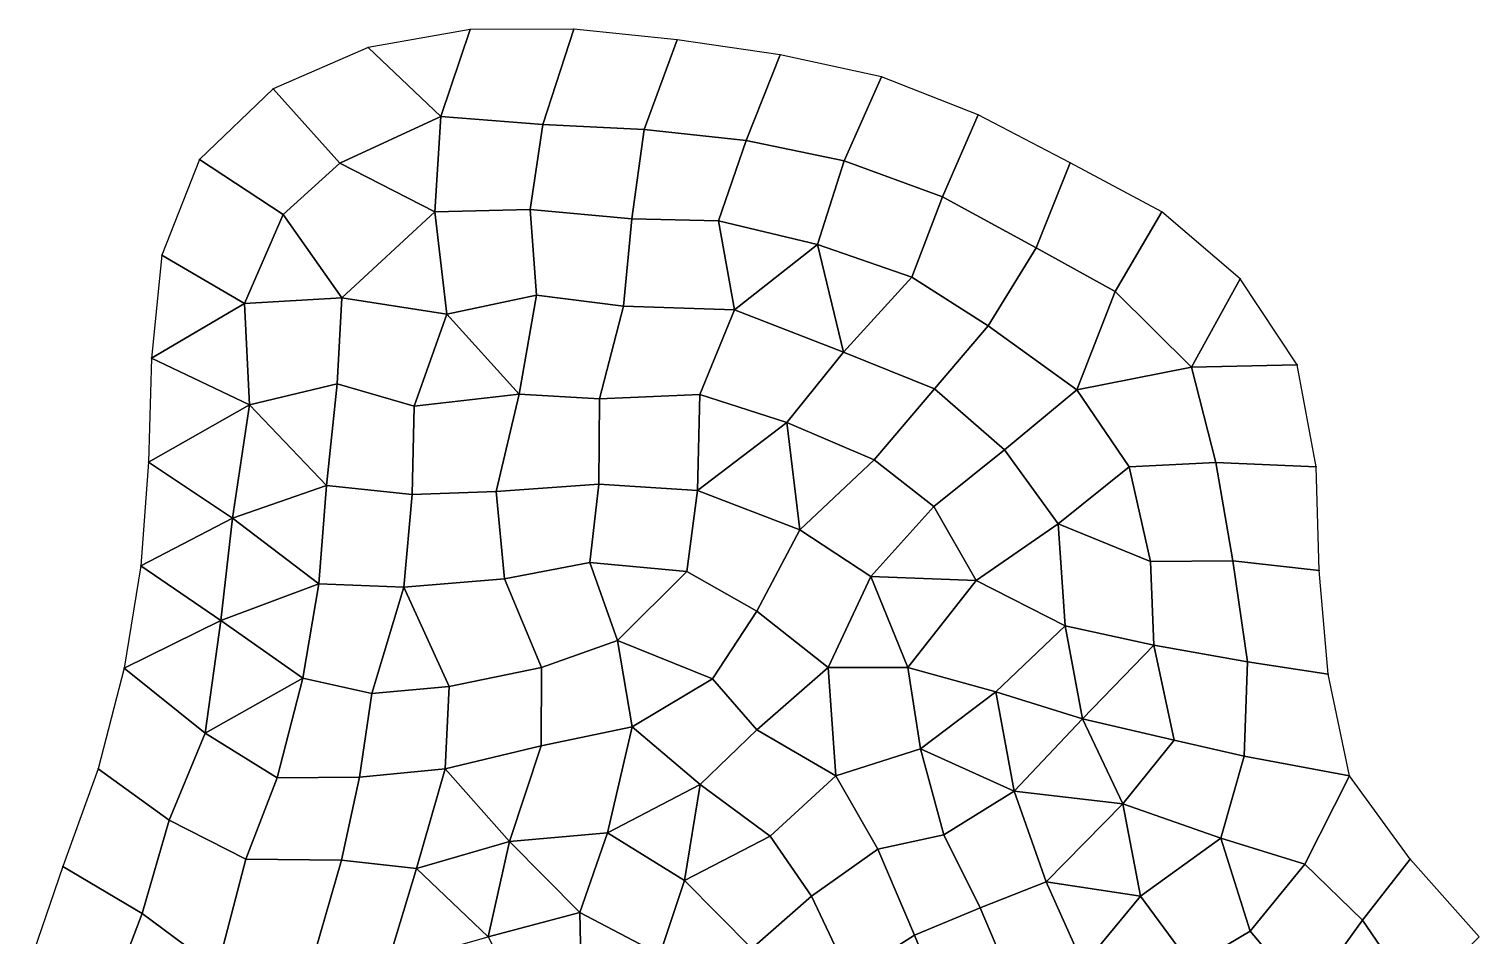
# Model space of a CAD drawing. Extents: x 380827 to 407438, y 6452886 to 6483357.
# Drawn here: x 383932 to 385605, y 6459129 to 6460175 of the extents above; entities that cross this region are included whole.
import ezdxf

# ---------------------------------------------------------------- set-up
doc = ezdxf.new("R2010")
doc.units = 0
for name, color, linetype in [('MESH_BOUND', 25, 'CONTINUOUS'), ('MESH_ELEMS', 18, 'CONTINUOUS'), ('MESH_NODES', 18, 'CONTINUOUS')]:
    doc.layers.add(name, color=color, linetype=linetype)

msp = doc.modelspace()

# ---------------------------------------------------------------- linework, layer by layer
at = {"layer": 'MESH_BOUND', "color": 25}
for points in [[(384441.248, 6460174.41, -0.75), (384323.404, 6460153.69, -0.44)], [(384560.878, 6460174.91, -1.083), (384441.248, 6460174.41, -0.75)], [(384680.066, 6460162.29, 0.11), (384560.878, 6460174.91, -1.083)], [(384798.738, 6460145.27, -0.082), (384680.066, 6460162.29, 0.11)], [(384323.404, 6460153.69, -0.44), (384214.061, 6460105.79, -1.159)], [(384915.762, 6460119.59, -0.001), (384798.738, 6460145.27, -0.082)], [(384214.061, 6460105.79, -1.159), (384128.868, 6460024.37, -3.836)], [(385027.209, 6460075.97, -0.021), (384915.762, 6460119.59, -0.001)], [(385133.516, 6460020.54, 0.013), (385027.209, 6460075.97, -0.021)], [(384128.868, 6460024.37, -3.836), (384085.388, 6459914.03, -2.044)], [(385239.283, 6459964.1, -0.026), (385133.516, 6460020.54, 0.013)], [(385329.66, 6459886.8, -0.244), (385239.283, 6459964.1, -0.026)], [(384085.388, 6459914.03, -2.044), (384073.42, 6459795.2, -1.315)], [(385395.359, 6459787.36, -0.063), (385329.66, 6459886.8, -0.244)], [(384073.42, 6459795.2, -1.315), (384070.275, 6459675.35, -0.42)], [(385417.231, 6459669.97, -0.039), (385395.359, 6459787.36, -0.063)], [(384070.275, 6459675.35, -0.42), (384061.275, 6459555.83, -0.383)], [(385420.787, 6459550.13, 0.004), (385417.231, 6459669.97, -0.039)], [(384061.275, 6459555.83, -0.383), (384042.146, 6459437.54, -0.308)], [(385431.049, 6459430.78, 0.038), (385420.787, 6459550.13, 0.004)], [(384042.146, 6459437.54, -0.308), (384012.229, 6459321.57, -0.126)], [(385455.533, 6459313.57, 0.052), (385431.049, 6459430.78, 0.038)], [(384012.229, 6459321.57, -0.126), (383971.305, 6459208.96, -0.053)], [(385525.568, 6459217.49, 0.031), (385455.533, 6459313.57, 0.052)], [(383971.305, 6459208.96, -0.053), (383932.271, 6459095.64, -0.045)], [(385605.115, 6459127.94, 0.011), (385525.568, 6459217.49, 0.031)]]:
    msp.add_polyline3d(points, dxfattribs=at)
at = {"layer": 'MESH_ELEMS', "color": 178}
for points in [[(384441.248, 6460174.41, -0.75), (384323.404, 6460153.69, -0.44), (384407.474, 6460074, -11.438), (384441.248, 6460174.41, -0.75)], [(384407.474, 6460074, -11.438), (384525.15, 6460064.77, -11.152), (384560.878, 6460174.91, -1.083), (384441.248, 6460174.41, -0.75)], [(384525.15, 6460064.77, -11.152), (384642.105, 6460059.02, -11.362), (384680.066, 6460162.29, 0.11), (384560.878, 6460174.91, -1.083)], [(384642.105, 6460059.02, -11.362), (384759.511, 6460046.37, -10.314), (384798.738, 6460145.27, -0.082), (384680.066, 6460162.29, 0.11)], [(384214.061, 6460105.79, -1.159), (384290.971, 6460020.21, -10.99), (384407.474, 6460074, -11.438), (384323.404, 6460153.69, -0.44)], [(384759.511, 6460046.37, -10.314), (384872.71, 6460022.97, -4.718), (384915.762, 6460119.59, -0.001), (384798.738, 6460145.27, -0.082)], [(384128.868, 6460024.37, -3.836), (384225.375, 6459960.77, -10.972), (384290.971, 6460020.21, -10.99), (384214.061, 6460105.79, -1.159)], [(384872.71, 6460022.97, -4.718), (384986.336, 6459981.39, -5.848), (385027.209, 6460075.97, -0.021), (384915.762, 6460119.59, -0.001)], [(384407.474, 6460074, -11.438), (384290.971, 6460020.21, -10.99), (384400.514, 6459964.01, -8.235), (384407.474, 6460074, -11.438)], [(384400.514, 6459964.01, -8.235), (384510.594, 6459966.64, -7.861), (384525.15, 6460064.77, -11.152), (384407.474, 6460074, -11.438)], [(384986.336, 6459981.39, -5.848), (385094.154, 6459922.54, -4.707), (385133.516, 6460020.54, 0.013), (385027.209, 6460075.97, -0.021)], [(384510.594, 6459966.64, -7.861), (384627.673, 6459955.86, -8.748), (384642.105, 6460059.02, -11.362), (384525.15, 6460064.77, -11.152)], [(384627.673, 6459955.86, -8.748), (384727.791, 6459953.63, -10.405), (384759.511, 6460046.37, -10.314), (384642.105, 6460059.02, -11.362)], [(384727.791, 6459953.63, -10.405), (384841.783, 6459926.49, -11.467), (384872.71, 6460022.97, -4.718), (384759.511, 6460046.37, -10.314)], [(384085.388, 6459914.03, -2.044), (384180.946, 6459858.29, -11.464), (384225.375, 6459960.77, -10.972), (384128.868, 6460024.37, -3.836)], [(384841.783, 6459926.49, -11.467), (384950.891, 6459888.68, -11.805), (384986.336, 6459981.39, -5.848), (384872.71, 6460022.97, -4.718)], [(384225.375, 6459960.77, -10.972), (384293.276, 6459864.77, -7.404), (384400.514, 6459964.01, -8.235), (384290.971, 6460020.21, -10.99)], [(385094.154, 6459922.54, -4.707), (385185.305, 6459872.01, -8.822), (385239.283, 6459964.1, -0.026), (385133.516, 6460020.54, 0.013)], [(384950.891, 6459888.68, -11.805), (385038.891, 6459832.66, -11.417), (385094.154, 6459922.54, -4.707), (384986.336, 6459981.39, -5.848)], [(384225.375, 6459960.77, -10.972), (384180.946, 6459858.29, -11.464), (384293.276, 6459864.77, -7.404), (384225.375, 6459960.77, -10.972)], [(384400.514, 6459964.01, -8.235), (384293.276, 6459864.77, -7.404), (384414.322, 6459846.04, -4.985), (384400.514, 6459964.01, -8.235)], [(384414.322, 6459846.04, -4.985), (384517.661, 6459868.01, -6.013), (384510.594, 6459966.64, -7.861), (384400.514, 6459964.01, -8.235)], [(384517.661, 6459868.01, -6.013), (384618.097, 6459855.29, -6.551), (384627.673, 6459955.86, -8.748), (384510.594, 6459966.64, -7.861)], [(384618.097, 6459855.29, -6.551), (384746.24, 6459850.99, -6.959), (384727.791, 6459953.63, -10.405), (384627.673, 6459955.86, -8.748)], [(385185.305, 6459872.01, -8.822), (385273.495, 6459785.04, -8.613), (385329.66, 6459886.8, -0.244), (385239.283, 6459964.1, -0.026)], [(384841.783, 6459926.49, -11.467), (384727.791, 6459953.63, -10.405), (384746.24, 6459850.99, -6.959), (384841.783, 6459926.49, -11.467)], [(384841.783, 6459926.49, -11.467), (384746.24, 6459850.99, -6.959), (384871.759, 6459802, -6.552), (384841.783, 6459926.49, -11.467)], [(384950.891, 6459888.68, -11.805), (384841.783, 6459926.49, -11.467), (384871.759, 6459802, -6.552), (384950.891, 6459888.68, -11.805)], [(385038.891, 6459832.66, -11.417), (385141.265, 6459758.87, -11.392), (385185.305, 6459872.01, -8.822), (385094.154, 6459922.54, -4.707)], [(384085.388, 6459914.03, -2.044), (384073.42, 6459795.2, -1.315), (384180.946, 6459858.29, -11.464), (384085.388, 6459914.03, -2.044)], [(384871.759, 6459802, -6.552), (384976.869, 6459759.97, -7.027), (385038.891, 6459832.66, -11.417), (384950.891, 6459888.68, -11.805)], [(385185.305, 6459872.01, -8.822), (385141.265, 6459758.87, -11.392), (385273.495, 6459785.04, -8.613), (385185.305, 6459872.01, -8.822)], [(385329.66, 6459886.8, -0.244), (385273.495, 6459785.04, -8.613), (385395.359, 6459787.36, -0.063), (385329.66, 6459886.8, -0.244)], [(384180.946, 6459858.29, -11.464), (384073.42, 6459795.2, -1.315), (384186.768, 6459741.33, -11.568), (384180.946, 6459858.29, -11.464)], [(384186.768, 6459741.33, -11.568), (384287.722, 6459765.64, -7.998), (384293.276, 6459864.77, -7.404), (384180.946, 6459858.29, -11.464)], [(384287.722, 6459765.64, -7.998), (384376.735, 6459739.84, -4.498), (384414.322, 6459846.04, -4.985), (384293.276, 6459864.77, -7.404)], [(384517.661, 6459868.01, -6.013), (384414.322, 6459846.04, -4.985), (384497.602, 6459753.61, -0.569), (384517.661, 6459868.01, -6.013)], [(384497.602, 6459753.61, -0.569), (384590.334, 6459748.5, -0.546), (384618.097, 6459855.29, -6.551), (384517.661, 6459868.01, -6.013)], [(384590.334, 6459748.5, -0.546), (384706.126, 6459753.18, -2.836), (384746.24, 6459850.99, -6.959), (384618.097, 6459855.29, -6.551)], [(384414.322, 6459846.04, -4.985), (384376.735, 6459739.84, -4.498), (384497.602, 6459753.61, -0.569), (384414.322, 6459846.04, -4.985)], [(384706.126, 6459753.18, -2.836), (384806.61, 6459720.87, -2.409), (384871.759, 6459802, -6.552), (384746.24, 6459850.99, -6.959)], [(385057.613, 6459689.64, -7.303), (385141.265, 6459758.87, -11.392), (385038.891, 6459832.66, -11.417), (384976.869, 6459759.97, -7.027)], [(384073.42, 6459795.2, -1.315), (384070.275, 6459675.35, -0.42), (384186.768, 6459741.33, -11.568), (384073.42, 6459795.2, -1.315)], [(384806.61, 6459720.87, -2.409), (384907.188, 6459677.94, -3.992), (384976.869, 6459759.97, -7.027), (384871.759, 6459802, -6.552)], [(385201.623, 6459669.95, -12.153), (385301.594, 6459674.99, -7.474), (385273.495, 6459785.04, -8.613), (385141.265, 6459758.87, -11.392)], [(385301.594, 6459674.99, -7.474), (385417.231, 6459669.97, -0.039), (385395.359, 6459787.36, -0.063), (385273.495, 6459785.04, -8.613)], [(384287.722, 6459765.64, -7.998), (384186.768, 6459741.33, -11.568), (384275.542, 6459648.43, -9.869), (384287.722, 6459765.64, -7.998)], [(384275.542, 6459648.43, -9.869), (384374.267, 6459637.93, -5.469), (384376.735, 6459739.84, -4.498), (384287.722, 6459765.64, -7.998)], [(384907.188, 6459677.94, -3.992), (384976.053, 6459624.29, -4.09), (385057.613, 6459689.64, -7.303), (384976.869, 6459759.97, -7.027)], [(385057.613, 6459689.64, -7.303), (385119.738, 6459604.15, -8.391), (385201.623, 6459669.95, -12.153), (385141.265, 6459758.87, -11.392)], [(384186.768, 6459741.33, -11.568), (384070.275, 6459675.35, -0.42), (384167.181, 6459610.67, -11.986), (384186.768, 6459741.33, -11.568)], [(384186.768, 6459741.33, -11.568), (384167.181, 6459610.67, -11.986), (384275.542, 6459648.43, -9.869), (384186.768, 6459741.33, -11.568)], [(384374.267, 6459637.93, -5.469), (384471.152, 6459641.55, -1.104), (384497.602, 6459753.61, -0.569), (384376.735, 6459739.84, -4.498)], [(384471.152, 6459641.55, -1.104), (384589.819, 6459650.03, -0.485), (384590.334, 6459748.5, -0.546), (384497.602, 6459753.61, -0.569)], [(384589.819, 6459650.03, -0.485), (384703.644, 6459642.5, -0.535), (384706.126, 6459753.18, -2.836), (384590.334, 6459748.5, -0.546)], [(384806.61, 6459720.87, -2.409), (384706.126, 6459753.18, -2.836), (384703.644, 6459642.5, -0.535), (384806.61, 6459720.87, -2.409)], [(384806.61, 6459720.87, -2.409), (384703.644, 6459642.5, -0.535), (384821.53, 6459597.33, -0.462), (384806.61, 6459720.87, -2.409)], [(384907.188, 6459677.94, -3.992), (384806.61, 6459720.87, -2.409), (384821.53, 6459597.33, -0.462), (384907.188, 6459677.94, -3.992)], [(384976.053, 6459624.29, -4.09), (385025.15, 6459538.93, -2.919), (385119.738, 6459604.15, -8.391), (385057.613, 6459689.64, -7.303)], [(384070.275, 6459675.35, -0.42), (384061.275, 6459555.83, -0.383), (384167.181, 6459610.67, -11.986), (384070.275, 6459675.35, -0.42)], [(384821.53, 6459597.33, -0.462), (384903.51, 6459543.56, -0.54), (384976.053, 6459624.29, -4.09), (384907.188, 6459677.94, -3.992)], [(385226.281, 6459560.53, -12.949), (385321.166, 6459561.63, -2.096), (385301.594, 6459674.99, -7.474), (385201.623, 6459669.95, -12.153)], [(385321.166, 6459561.63, -2.096), (385420.787, 6459550.13, 0.004), (385417.231, 6459669.97, -0.039), (385301.594, 6459674.99, -7.474)], [(385201.623, 6459669.95, -12.153), (385119.738, 6459604.15, -8.391), (385226.281, 6459560.53, -12.949), (385201.623, 6459669.95, -12.153)], [(384275.542, 6459648.43, -9.869), (384167.181, 6459610.67, -11.986), (384266.739, 6459534.91, -10.535), (384275.542, 6459648.43, -9.869)], [(384266.739, 6459534.91, -10.535), (384364.557, 6459531.01, -6.347), (384374.267, 6459637.93, -5.469), (384275.542, 6459648.43, -9.869)], [(384364.557, 6459531.01, -6.347), (384480.766, 6459540.65, -1.538), (384471.152, 6459641.55, -1.104), (384374.267, 6459637.93, -5.469)], [(384480.766, 6459540.65, -1.538), (384579.252, 6459559.69, -0.711), (384589.819, 6459650.03, -0.485), (384471.152, 6459641.55, -1.104)], [(384579.252, 6459559.69, -0.711), (384691.02, 6459549.07, -0.594), (384703.644, 6459642.5, -0.535), (384589.819, 6459650.03, -0.485)], [(384691.02, 6459549.07, -0.594), (384772.095, 6459503.54, -0.754), (384821.53, 6459597.33, -0.462), (384703.644, 6459642.5, -0.535)], [(384976.053, 6459624.29, -4.09), (384903.51, 6459543.56, -0.54), (385025.15, 6459538.93, -2.919), (384976.053, 6459624.29, -4.09)], [(384167.181, 6459610.67, -11.986), (384061.275, 6459555.83, -0.383), (384153.721, 6459492.6, -11.852), (384167.181, 6459610.67, -11.986)], [(384167.181, 6459610.67, -11.986), (384153.721, 6459492.6, -11.852), (384266.739, 6459534.91, -10.535), (384167.181, 6459610.67, -11.986)], [(385119.738, 6459604.15, -8.391), (385025.15, 6459538.93, -2.919), (385127.844, 6459486.48, -9.59), (385119.738, 6459604.15, -8.391)], [(385230.03, 6459464.29, -13.075), (385226.281, 6459560.53, -12.949), (385119.738, 6459604.15, -8.391), (385127.844, 6459486.48, -9.59)], [(384772.095, 6459503.54, -0.754), (384854.164, 6459438.41, -0.751), (384903.51, 6459543.56, -0.54), (384821.53, 6459597.33, -0.462)], [(384061.275, 6459555.83, -0.383), (384042.146, 6459437.54, -0.308), (384153.721, 6459492.6, -11.852), (384061.275, 6459555.83, -0.383)], [(384523.402, 6459438.32, -3.069), (384611.04, 6459469.53, -1.629), (384579.252, 6459559.69, -0.711), (384480.766, 6459540.65, -1.538)], [(384691.02, 6459549.07, -0.594), (384579.252, 6459559.69, -0.711), (384611.04, 6459469.53, -1.629), (384691.02, 6459549.07, -0.594)], [(385230.03, 6459464.29, -13.075), (385337.992, 6459444.88, -2.926), (385321.166, 6459561.63, -2.096), (385226.281, 6459560.53, -12.949)], [(385337.992, 6459444.88, -2.926), (385431.049, 6459430.78, 0.038), (385420.787, 6459550.13, 0.004), (385321.166, 6459561.63, -2.096)], [(384416.86, 6459416.51, -4.614), (384523.402, 6459438.32, -3.069), (384480.766, 6459540.65, -1.538), (384364.557, 6459531.01, -6.347)], [(384611.04, 6459469.53, -1.629), (384720.891, 6459425.36, -1.441), (384772.095, 6459503.54, -0.754), (384691.02, 6459549.07, -0.594)], [(384903.51, 6459543.56, -0.54), (384854.164, 6459438.41, -0.751), (384946.033, 6459438.51, -0.611), (384903.51, 6459543.56, -0.54)], [(385025.15, 6459538.93, -2.919), (384903.51, 6459543.56, -0.54), (384946.033, 6459438.51, -0.611), (385025.15, 6459538.93, -2.919)], [(384946.033, 6459438.51, -0.611), (385047.557, 6459410.21, -1.195), (385127.844, 6459486.48, -9.59), (385025.15, 6459538.93, -2.919)], [(384266.739, 6459534.91, -10.535), (384153.721, 6459492.6, -11.852), (384248.251, 6459426.16, -10.592), (384266.739, 6459534.91, -10.535)], [(384248.251, 6459426.16, -10.592), (384327.698, 6459408.48, -5.801), (384364.557, 6459531.01, -6.347), (384266.739, 6459534.91, -10.535)], [(384364.557, 6459531.01, -6.347), (384327.698, 6459408.48, -5.801), (384416.86, 6459416.51, -4.614), (384364.557, 6459531.01, -6.347)], [(384720.891, 6459425.36, -1.441), (384771.785, 6459366.35, -1.416), (384854.164, 6459438.41, -0.751), (384772.095, 6459503.54, -0.754)], [(384153.721, 6459492.6, -11.852), (384042.146, 6459437.54, -0.308), (384135.479, 6459362.77, -11.955), (384153.721, 6459492.6, -11.852)], [(384153.721, 6459492.6, -11.852), (384135.479, 6459362.77, -11.955), (384248.251, 6459426.16, -10.592), (384153.721, 6459492.6, -11.852)], [(385147.839, 6459379.33, -11.299), (385127.844, 6459486.48, -9.59), (385047.557, 6459410.21, -1.195), (385147.839, 6459379.33, -11.299)], [(385127.844, 6459486.48, -9.59), (385147.839, 6459379.33, -11.299), (385230.03, 6459464.29, -13.075), (385127.844, 6459486.48, -9.59)], [(384523.138, 6459348.19, -4.451), (384628.03, 6459370.13, -3.321), (384611.04, 6459469.53, -1.629), (384523.402, 6459438.32, -3.069)], [(384720.891, 6459425.36, -1.441), (384611.04, 6459469.53, -1.629), (384628.03, 6459370.13, -3.321), (384720.891, 6459425.36, -1.441)], [(385147.839, 6459379.33, -11.299), (385253.488, 6459354.48, -13.353), (385230.03, 6459464.29, -13.075), (385147.839, 6459379.33, -11.299)], [(385253.488, 6459354.48, -13.353), (385334.218, 6459336.08, -5.321), (385337.992, 6459444.88, -2.926), (385230.03, 6459464.29, -13.075)], [(384093.939, 6459262.29, -11.695), (384135.479, 6459362.77, -11.955), (384042.146, 6459437.54, -0.308), (384012.229, 6459321.57, -0.126)], [(384412.342, 6459321.41, -5.217), (384523.138, 6459348.19, -4.451), (384523.402, 6459438.32, -3.069), (384416.86, 6459416.51, -4.614)], [(384854.164, 6459438.41, -0.751), (384771.785, 6459366.35, -1.416), (384863.149, 6459313.63, -0.974), (384854.164, 6459438.41, -0.751)], [(384863.149, 6459313.63, -0.974), (384960.891, 6459344.68, -0.682), (384946.033, 6459438.51, -0.611), (384854.164, 6459438.41, -0.751)], [(385047.557, 6459410.21, -1.195), (384946.033, 6459438.51, -0.611), (384960.891, 6459344.68, -0.682), (385047.557, 6459410.21, -1.195)], [(385334.218, 6459336.08, -5.321), (385455.533, 6459313.57, 0.052), (385431.049, 6459430.78, 0.038), (385337.992, 6459444.88, -2.926)], [(384248.251, 6459426.16, -10.592), (384135.479, 6459362.77, -11.955), (384218.598, 6459310.98, -10.613), (384248.251, 6459426.16, -10.592)], [(384218.598, 6459310.98, -10.613), (384313.576, 6459311.78, -6.024), (384327.698, 6459408.48, -5.801), (384248.251, 6459426.16, -10.592)], [(384628.03, 6459370.13, -3.321), (384706.586, 6459303.47, -2.985), (384771.785, 6459366.35, -1.416), (384720.891, 6459425.36, -1.441)], [(384313.576, 6459311.78, -6.024), (384412.342, 6459321.41, -5.217), (384416.86, 6459416.51, -4.614), (384327.698, 6459408.48, -5.801)], [(385047.557, 6459410.21, -1.195), (384960.891, 6459344.68, -0.682), (385068.775, 6459295.63, -3.042), (385047.557, 6459410.21, -1.195)], [(385147.839, 6459379.33, -11.299), (385047.557, 6459410.21, -1.195), (385068.775, 6459295.63, -3.042), (385147.839, 6459379.33, -11.299)], [(384486.449, 6459237.61, -6.051), (384599.7, 6459247.61, -4.422), (384628.03, 6459370.13, -3.321), (384523.138, 6459348.19, -4.451)], [(384706.586, 6459303.47, -2.985), (384628.03, 6459370.13, -3.321), (384599.7, 6459247.61, -4.422), (384706.586, 6459303.47, -2.985)], [(385147.839, 6459379.33, -11.299), (385068.775, 6459295.63, -3.042), (385194.251, 6459281.01, -12.909), (385147.839, 6459379.33, -11.299)], [(385147.839, 6459379.33, -11.299), (385194.251, 6459281.01, -12.909), (385253.488, 6459354.48, -13.353), (385147.839, 6459379.33, -11.299)], [(384093.939, 6459262.29, -11.695), (384182.46, 6459217.3, -10.9), (384218.598, 6459310.98, -10.613), (384135.479, 6459362.77, -11.955)], [(384787.378, 6459243.86, -1.821), (384863.149, 6459313.63, -0.974), (384771.785, 6459366.35, -1.416), (384706.586, 6459303.47, -2.985)], [(385307.32, 6459241.58, -13.065), (385334.218, 6459336.08, -5.321), (385253.488, 6459354.48, -13.353), (385194.251, 6459281.01, -12.909)], [(384523.138, 6459348.19, -4.451), (384412.342, 6459321.41, -5.217), (384486.449, 6459237.61, -6.051), (384523.138, 6459348.19, -4.451)], [(384863.149, 6459313.63, -0.974), (384911.725, 6459228.85, -1.625), (384987.568, 6459245.27, -1.914), (384960.891, 6459344.68, -0.682)], [(385068.775, 6459295.63, -3.042), (384960.891, 6459344.68, -0.682), (384987.568, 6459245.27, -1.914), (385068.775, 6459295.63, -3.042)], [(385307.32, 6459241.58, -13.065), (385404.241, 6459211.42, -2.658), (385455.533, 6459313.57, 0.052), (385334.218, 6459336.08, -5.321)], [(384062.676, 6459154.54, -11.628), (384093.939, 6459262.29, -11.695), (384012.229, 6459321.57, -0.126), (383971.305, 6459208.96, -0.053)], [(384292.967, 6459216.34, -7.262), (384379.289, 6459206.46, -5.044), (384412.342, 6459321.41, -5.217), (384313.576, 6459311.78, -6.024)], [(384412.342, 6459321.41, -5.217), (384379.289, 6459206.46, -5.044), (384486.449, 6459237.61, -6.051), (384412.342, 6459321.41, -5.217)], [(384182.46, 6459217.3, -10.9), (384292.967, 6459216.34, -7.262), (384313.576, 6459311.78, -6.024), (384218.598, 6459310.98, -10.613)], [(384706.586, 6459303.47, -2.985), (384599.7, 6459247.61, -4.422), (384688.474, 6459192.71, -3.013), (384706.586, 6459303.47, -2.985)], [(384706.586, 6459303.47, -2.985), (384688.474, 6459192.71, -3.013), (384787.378, 6459243.86, -1.821), (384706.586, 6459303.47, -2.985)], [(384787.378, 6459243.86, -1.821), (384835.102, 6459174.48, -2.539), (384911.725, 6459228.85, -1.625), (384863.149, 6459313.63, -0.974)], [(385404.241, 6459211.42, -2.658), (385470.761, 6459146.99, -1.175), (385525.568, 6459217.49, 0.031), (385455.533, 6459313.57, 0.052)], [(384987.568, 6459245.27, -1.914), (385029.747, 6459161.23, -6.367), (385105.927, 6459191.26, -9.575), (385068.775, 6459295.63, -3.042)], [(385194.251, 6459281.01, -12.909), (385068.775, 6459295.63, -3.042), (385105.927, 6459191.26, -9.575), (385194.251, 6459281.01, -12.909)], [(385194.251, 6459281.01, -12.909), (385105.927, 6459191.26, -9.575), (385214.761, 6459174.75, -13.822), (385194.251, 6459281.01, -12.909)], [(385194.251, 6459281.01, -12.909), (385214.761, 6459174.75, -13.822), (385307.32, 6459241.58, -13.065), (385194.251, 6459281.01, -12.909)], [(384149.504, 6459090.65, -11.288), (384182.46, 6459217.3, -10.9), (384093.939, 6459262.29, -11.695), (384062.676, 6459154.54, -11.628)], [(384486.449, 6459237.61, -6.051), (384379.289, 6459206.46, -5.044), (384461.834, 6459127.66, -7.074), (384486.449, 6459237.61, -6.051)], [(384486.449, 6459237.61, -6.051), (384461.834, 6459127.66, -7.074), (384567.665, 6459155.98, -6.176), (384486.449, 6459237.61, -6.051)], [(384599.7, 6459247.61, -4.422), (384486.449, 6459237.61, -6.051), (384567.665, 6459155.98, -6.176), (384599.7, 6459247.61, -4.422)], [(384567.665, 6459155.98, -6.176), (384659.97, 6459107.51, -4.875), (384688.474, 6459192.71, -3.013), (384599.7, 6459247.61, -4.422)], [(384766.104, 6459114.32, -3.657), (384835.102, 6459174.48, -2.539), (384787.378, 6459243.86, -1.821), (384688.474, 6459192.71, -3.013)], [(384911.725, 6459228.85, -1.625), (384953.689, 6459129.52, -5.515), (385029.747, 6459161.23, -6.367), (384987.568, 6459245.27, -1.914)], [(385273.714, 6459094.29, -12.111), (385341.113, 6459134.14, -10.13), (385307.32, 6459241.58, -13.065), (385214.761, 6459174.75, -13.822)], [(385307.32, 6459241.58, -13.065), (385341.113, 6459134.14, -10.13), (385404.241, 6459211.42, -2.658), (385307.32, 6459241.58, -13.065)], [(384835.102, 6459174.48, -2.539), (384878.951, 6459082.13, -6.444), (384953.689, 6459129.52, -5.515), (384911.725, 6459228.85, -1.625)], [(384025.99, 6459057.91, -7.623), (384062.676, 6459154.54, -11.628), (383971.305, 6459208.96, -0.053), (383932.271, 6459095.64, -0.045)], [(384149.504, 6459090.65, -11.288), (384262.238, 6459110.69, -8.53), (384292.967, 6459216.34, -7.262), (384182.46, 6459217.3, -10.9)], [(384262.238, 6459110.69, -8.53), (384345.669, 6459094.75, -9.309), (384379.289, 6459206.46, -5.044), (384292.967, 6459216.34, -7.262)], [(384379.289, 6459206.46, -5.044), (384345.669, 6459094.75, -9.309), (384461.834, 6459127.66, -7.074), (384379.289, 6459206.46, -5.044)], [(385341.113, 6459134.14, -10.13), (385405.966, 6459057.44, -6.587), (385470.761, 6459146.99, -1.175), (385404.241, 6459211.42, -2.658)], [(385533.119, 6459056.03, -0.972), (385605.115, 6459127.94, 0.011), (385525.568, 6459217.49, 0.031), (385470.761, 6459146.99, -1.175)], [(384688.474, 6459192.71, -3.013), (384659.97, 6459107.51, -4.875), (384766.104, 6459114.32, -3.657), (384688.474, 6459192.71, -3.013)], [(385029.747, 6459161.23, -6.367), (385070.833, 6459064.19, -14.693), (385149.018, 6459094.93, -14.238), (385105.927, 6459191.26, -9.575)], [(385105.927, 6459191.26, -9.575), (385149.018, 6459094.93, -14.238), (385214.761, 6459174.75, -13.822), (385105.927, 6459191.26, -9.575)], [(384823.434, 6459024.97, -12.383), (384878.951, 6459082.13, -6.444), (384835.102, 6459174.48, -2.539), (384766.104, 6459114.32, -3.657)], [(385204.886, 6459012.35, -13.71), (385273.714, 6459094.29, -12.111), (385214.761, 6459174.75, -13.822), (385149.018, 6459094.93, -14.238)], [(384113.953, 6458997.07, -12.571), (384149.504, 6459090.65, -11.288), (384062.676, 6459154.54, -11.628), (384025.99, 6459057.91, -7.623)], [(384461.834, 6459127.66, -7.074), (384510.456, 6459033.26, -11.764), (384569.517, 6459065.74, -9.01), (384567.665, 6459155.98, -6.176)], [(384659.97, 6459107.51, -4.875), (384567.665, 6459155.98, -6.176), (384569.517, 6459065.74, -9.01), (384659.97, 6459107.51, -4.875)], [(384953.689, 6459129.52, -5.515), (384987.296, 6459047.75, -14.294), (385070.833, 6459064.19, -14.693), (385029.747, 6459161.23, -6.367)], [(385470.761, 6459146.99, -1.175), (385405.966, 6459057.44, -6.587), (385533.119, 6459056.03, -0.972), (385470.761, 6459146.99, -1.175)], [(384878.951, 6459082.13, -6.444), (384914.35, 6458999.74, -17.053), (384987.296, 6459047.75, -14.294), (384953.689, 6459129.52, -5.515)], [(385330.616, 6458998.88, -8.845), (385405.966, 6459057.44, -6.587), (385341.113, 6459134.14, -10.13), (385273.714, 6459094.29, -12.111)]]:
    msp.add_3dface(points, dxfattribs=at)
at = {"layer": 'MESH_NODES', "color": 18}
for p in [(384441.248, 6460174.41, -0.75), (384560.878, 6460174.91, -1.083), (384680.066, 6460162.29, 0.11), (384323.404, 6460153.69, -0.44), (384798.738, 6460145.27, -0.082), (384214.061, 6460105.79, -1.159), (384915.762, 6460119.59, -0.001), (384407.474, 6460074, -11.438), (385027.209, 6460075.97, -0.021), (384525.15, 6460064.77, -11.152), (384642.105, 6460059.02, -11.362), (384759.511, 6460046.37, -10.314), (384128.868, 6460024.37, -3.836), (384872.71, 6460022.97, -4.718), (384290.971, 6460020.21, -10.99), (385133.516, 6460020.54, 0.013), (384986.336, 6459981.39, -5.848), (384225.375, 6459960.77, -10.972), (384400.514, 6459964.01, -8.235), (384510.594, 6459966.64, -7.861), (384627.673, 6459955.86, -8.748), (385239.283, 6459964.1, -0.026), (384727.791, 6459953.63, -10.405), (384841.783, 6459926.49, -11.467), (385094.154, 6459922.54, -4.707), (384085.388, 6459914.03, -2.044), (384950.891, 6459888.68, -11.805), (385185.305, 6459872.01, -8.822), (385329.66, 6459886.8, -0.244), (384180.946, 6459858.29, -11.464), (384293.276, 6459864.77, -7.404), (384517.661, 6459868.01, -6.013), (384618.097, 6459855.29, -6.551), (384414.322, 6459846.04, -4.985), (384746.24, 6459850.99, -6.959), (385038.891, 6459832.66, -11.417), (384073.42, 6459795.2, -1.315), (384871.759, 6459802, -6.552), (385273.495, 6459785.04, -8.613), (385395.359, 6459787.36, -0.063), (384287.722, 6459765.64, -7.998), (384976.869, 6459759.97, -7.027), (385141.265, 6459758.87, -11.392), (384186.768, 6459741.33, -11.568), (384376.735, 6459739.84, -4.498), (384497.602, 6459753.61, -0.569), (384590.334, 6459748.5, -0.546), (384706.126, 6459753.18, -2.836), (384806.61, 6459720.87, -2.409), (385057.613, 6459689.64, -7.303), (384070.275, 6459675.35, -0.42), (384907.188, 6459677.94, -3.992), (385301.594, 6459674.99, -7.474), (385201.623, 6459669.95, -12.153), (385417.231, 6459669.97, -0.039), (384275.542, 6459648.43, -9.869), (384374.267, 6459637.93, -5.469), (384471.152, 6459641.55, -1.104), (384589.819, 6459650.03, -0.485), (384703.644, 6459642.5, -0.535), (384976.053, 6459624.29, -4.09), (384167.181, 6459610.67, -11.986), (385119.738, 6459604.15, -8.391), (384821.53, 6459597.33, -0.462), (384061.275, 6459555.83, -0.383), (384579.252, 6459559.69, -0.711), (385226.281, 6459560.53, -12.949), (385321.166, 6459561.63, -2.096), (384480.766, 6459540.65, -1.538), (384691.02, 6459549.07, -0.594), (384903.51, 6459543.56, -0.54), (385025.15, 6459538.93, -2.919), (385420.787, 6459550.13, 0.004), (384266.739, 6459534.91, -10.535), (384364.557, 6459531.01, -6.347), (384772.095, 6459503.54, -0.754), (384153.721, 6459492.6, -11.852), (385127.844, 6459486.48, -9.59), (384611.04, 6459469.53, -1.629), (385230.03, 6459464.29, -13.075), (384042.146, 6459437.54, -0.308), (384523.402, 6459438.32, -3.069), (384854.164, 6459438.41, -0.751), (384946.033, 6459438.51, -0.611), (385337.992, 6459444.88, -2.926), (384248.251, 6459426.16, -10.592), (384720.891, 6459425.36, -1.441), (385431.049, 6459430.78, 0.038), (384327.698, 6459408.48, -5.801), (384416.86, 6459416.51, -4.614), (385047.557, 6459410.21, -1.195), (384628.03, 6459370.13, -3.321), (385147.839, 6459379.33, -11.299), (384135.479, 6459362.77, -11.955), (384771.785, 6459366.35, -1.416), (385253.488, 6459354.48, -13.353), (384523.138, 6459348.19, -4.451), (384960.891, 6459344.68, -0.682), (385334.218, 6459336.08, -5.321), (384012.229, 6459321.57, -0.126), (384412.342, 6459321.41, -5.217), (384218.598, 6459310.98, -10.613), (384313.576, 6459311.78, -6.024), (384706.586, 6459303.47, -2.985), (384863.149, 6459313.63, -0.974), (385455.533, 6459313.57, 0.052), (385068.775, 6459295.63, -3.042), (385194.251, 6459281.01, -12.909), (384093.939, 6459262.29, -11.695), (384486.449, 6459237.61, -6.051), (384599.7, 6459247.61, -4.422), (384787.378, 6459243.86, -1.821), (384987.568, 6459245.27, -1.914), (385307.32, 6459241.58, -13.065), (384911.725, 6459228.85, -1.625), (383971.305, 6459208.96, -0.053), (384182.46, 6459217.3, -10.9), (384292.967, 6459216.34, -7.262), (384379.289, 6459206.46, -5.044), (385404.241, 6459211.42, -2.658), (385525.568, 6459217.49, 0.031), (384688.474, 6459192.71, -3.013), (385105.927, 6459191.26, -9.575), (384835.102, 6459174.48, -2.539), (385214.761, 6459174.75, -13.822), (384062.676, 6459154.54, -11.628), (384567.665, 6459155.98, -6.176), (385029.747, 6459161.23, -6.367), (385470.761, 6459146.99, -1.175), (384953.689, 6459129.52, -5.515), (385341.113, 6459134.14, -10.13)]:
    msp.add_point(p, dxfattribs=at)

doc.saveas('drawing.dxf')
